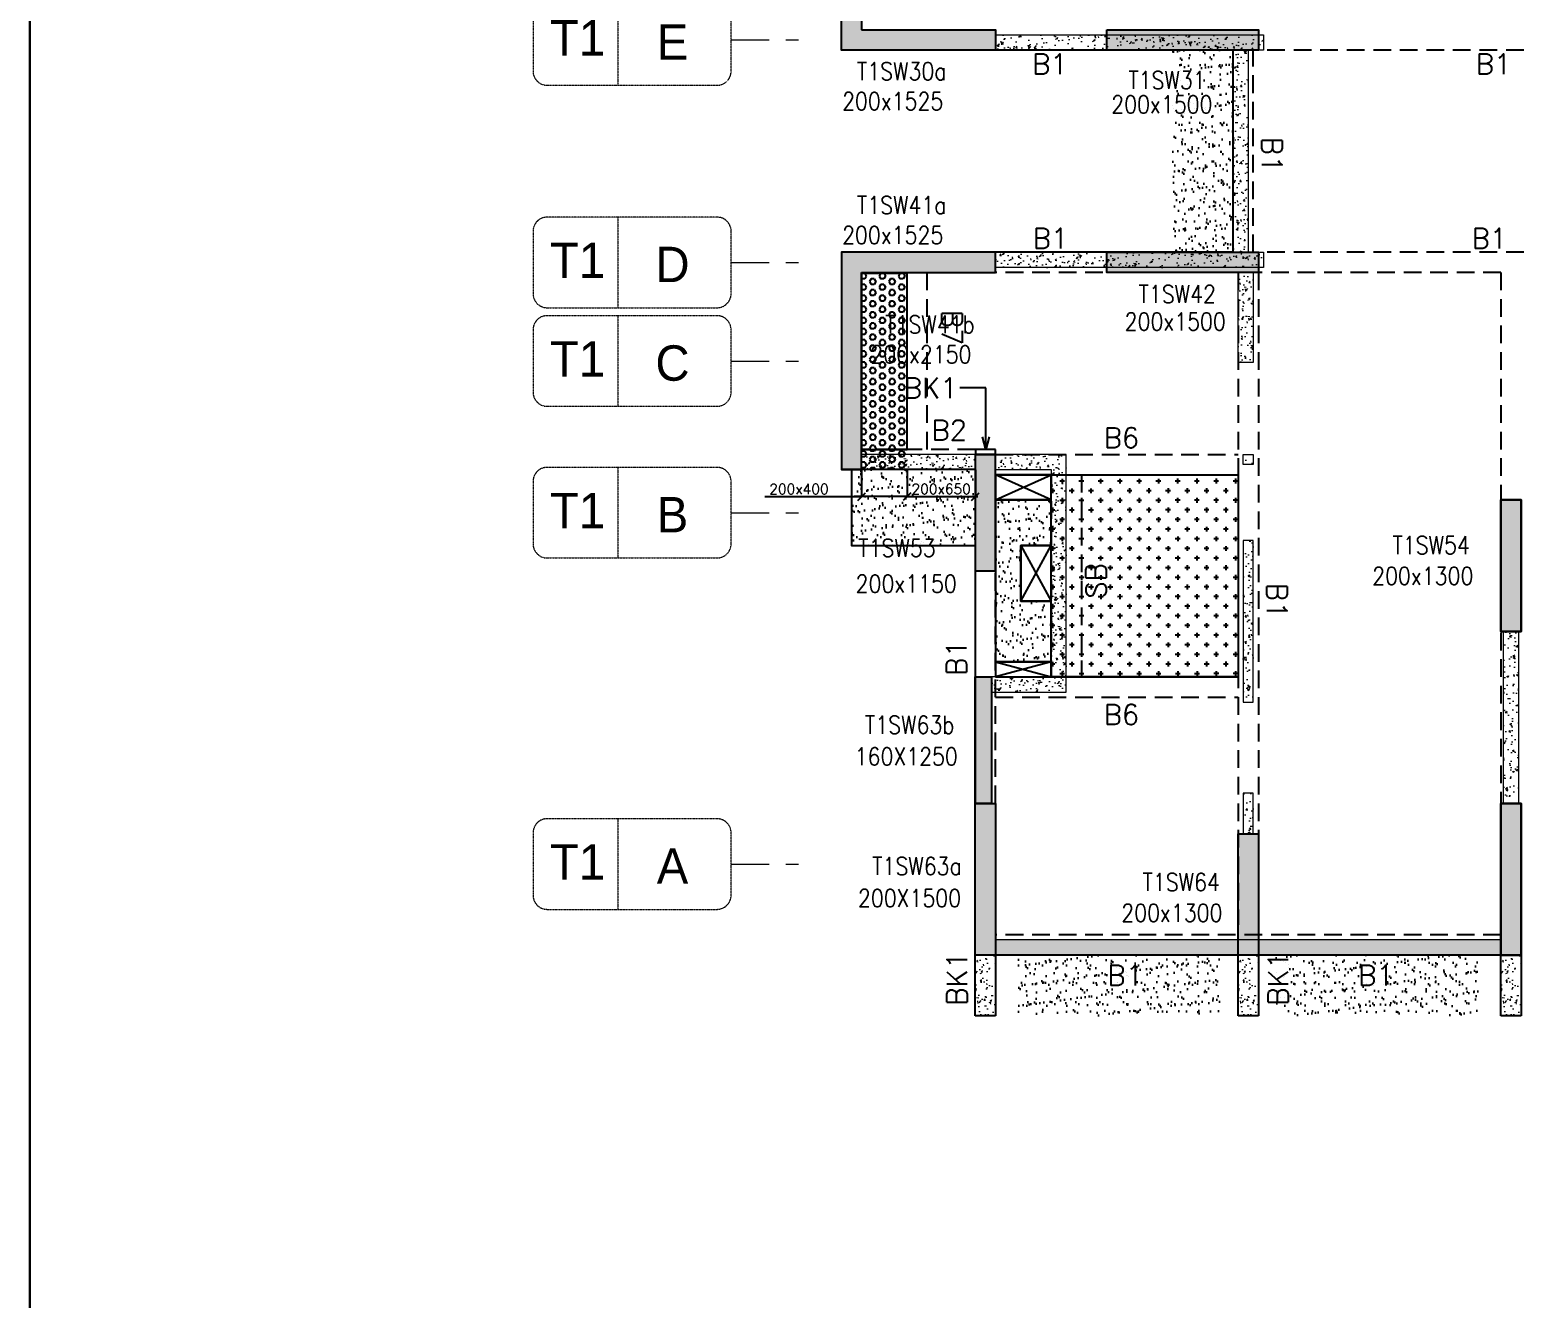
# Model space of a CAD drawing. Header units: millimetres. Extents: x 1078357 to 2594950, y -4969473 to -4636555.
# Drawn here: x 1687296 to 1702050, y -4677485 to -4664931 of the extents above; entities that cross this region are included whole.
import ezdxf
from ezdxf.enums import TextEntityAlignment as Align

# ---------------------------------------------------------------- set-up
doc = ezdxf.new("R2010")
doc.units = ezdxf.units.MM
doc.header["$PDMODE"] = 35
for name, pattern in [('CENTER', [2, 1.25, -0.25, 0.25, -0.25]), ('CONTINOUS', [0]), ('DGN STYLE 7', [8.34, 3.75, -1.67, 1.25, -1.67]), ('HIDDEN', [0.375, 0.25, -0.125]), ('New Retail block$0$CONTINOUS', [0])]:
    doc.linetypes.add(name, pattern=pattern)
doc.layers.get('0').update_dxf_attribs({"lineweight": 0})
doc.layers.get('Defpoints').update_dxf_attribs({"lineweight": 0})
for name, color, linetype, lineweight in [('A-_ANOTDIMA_D-', 6, 'Continuous', 13), ('A-_ANOTGRID_E-', 8, 'DGN STYLE 7', 13), ('Boundary', 40, 'Continuous', 30), ('COL. NO.', 30, 'Continuous', 25), ('COL. SIZE', 7, 'Continuous', 25), ('DIM', 9, 'Continuous', 25), ('GRID LINE', 8, 'Continuous', 0), ('HATCH', 8, 'Continuous', 30), ('S-NON STR RCC WALL', 8, 'Continuous', 0)]:
    doc.layers.add(name, color=color, linetype=linetype, lineweight=lineweight)
for name, color, linetype in [('B-200x325', 201, 'HIDDEN'), ('B-200x375', 41, 'HIDDEN'), ('B-200x400', 44, 'HIDDEN'), ('B-200x650', 241, 'HIDDEN'), ('B-300xSLAB THK.', 151, 'Continuous'), ('BK1-200x650', 241, 'HIDDEN'), ('DC BEAM NO.', 7, 'Continuous'), ('DROP SLAB', 8, 'Continuous'), ('S-COLUMN_SHEAR WALL', 1, 'Continuous'), ('S-PROJECTION', 54, 'New Retail block$0$CONTINOUS'), ('SLAB FOLD', 8, 'Continuous')]:
    doc.layers.add(name, color=color, linetype=linetype)
doc.styles.add('Roman', font='romans')
doc.styles.add('ROMANS', font='romans.shx', dxfattribs={"width": 0.85})
doc.styles.get("Standard").update_dxf_attribs({"font": 'Adani Regular.ttf', "height": 500})
doc.dimstyles.new('HARESH', dxfattribs={"dimtxt": 150, "dimasz": 75, "dimexe": 0, "dimexo": 0, "dimgap": 25, "dimtad": 1, "dimdec": 0, "dimdsep": 46, "dimtxsty": 'Roman', "dimblk": 'OBLIQUE', "dimcen": 225, "dimdle": 25, "dimclrd": 2, "dimclre": 2, "dimclrt": 7, "dimadec": 8, "dimazin": 1, "dimtfac": 1, "dimtdec": 0, "dimtmove": 0, "dimatfit": 0, "dimfxl": 1, "dimlwd": -1, "dimlwe": -1, "dimarcsym": 0})
pattern_1 = [(50, (-4642745.6, 23291591.78), (182.184669, -15.9390855), [19.05, -209.55]), (355, (-4642745.6, 23291591.78), (-35.2434214, 191.0568452), [15.24, -167.6405842]), (100.4514447, (-4642730.41, 23291590.45), (146.9412471, 175.1177519), [16.1900088, -178.0902446]), (46.1842, (-4642745.6, 23291642.58), (271.0790409, -42.042328), [28.575, -314.325]), (96.6355576, (-4642723, 23291639.08), (237.404134, 247.4261246), [24.2850231, -267.1356082]), (351.1841512, (-4642745.6, 23291642.58), (237.404134, 247.4261246), [22.859967, -251.459732]), (21, (-4642720.2, 23291629.88), (151.6143913, -102.2651982), [19.05, -209.55]), (326, (-4642720.2, 23291629.88), (61.8020283, 184.1879661), [15.24, -167.64]), (71.451445, (-4642707.56, 23291621.36), (213.4164193, 81.9227689), [16.1900088, -178.0899376]), (37.5, (-4642745.6, 23291591.78), (3.08860325, 84.55503887), [0, -165.608, 0, -170.18, 0, -168.275]), (7.5, (-4642745.6, 23291591.78), (66.8196625, 100.18057482), [0, -97.028, 0, -161.798, 0, -64.135]), (327.5, (-4642802.24, 23291591.78), (135.59059517, -5.728744), [0, -63.5, 0, -198.12, 0, -262.89]), (317.5, (-4642827.64, 23291591.78), (148.1291814, 25.42649103), [0, -82.55, 0, -131.572, 0, -186.69])]

# ---------------------------------------------------------------- blocks, each defined once
blk = doc.blocks.new('_Oblique')
at = {"color": 0, "linetype": 'ByBlock', "lineweight": -2}
blk.add_line((-0.5, -0.5), (0.5, 0.5), dxfattribs=at)
blk = doc.blocks.new('*D1392')
at = {"layer": 'Defpoints', "color": 0, "ltscale": 700, "transparency": 16777216}
for p in [(1695525, -4669281, 0), (1695975, -4669281, 0), (1695525, -4669547)]:
    blk.add_point(p, dxfattribs=at)
at = {"layer": 'DIM', "color": 2, "ltscale": 700, "transparency": 16777216}
for p, q in [((1695525, -4669281), (1695525, -4669547)), ((1695975, -4669281), (1695975, -4669547)), ((1694569, -4669547), (1695525, -4669547)), ((1695525, -4669547), (1695450, -4669547)), ((1695975, -4669547), (1695525, -4669547)), ((1695975, -4669547), (1695525, -4669547)), ((1695975, -4669547), (1696050, -4669547))]:
    blk.add_line(p, q, dxfattribs=at)
at = {"layer": 'DIM', "color": 2, "ltscale": 700, "transparency": 16777216, "xscale": 75, "yscale": 75, "zscale": 75}
blk.add_blockref('_Oblique', (1695525, -4669547), dxfattribs=at)
at = {"layer": 'DIM', "color": 2, "ltscale": 700, "transparency": 16777216, "xscale": 75, "yscale": 75, "zscale": 75, "rotation": 180}
blk.add_blockref('_Oblique', (1695975, -4669547), dxfattribs=at)
at = {"layer": 'DIM', "color": 7, "ltscale": 700, "transparency": 16777216, "insert": (1694905, -4669472), "char_height": 150, "attachment_point": 5, "style": 'Roman'}
blk.add_mtext('{\\H0.666667x;200x400}', dxfattribs=at)
blk = doc.blocks.new('*D1393')
at = {"layer": 'Defpoints', "color": 0, "ltscale": 700, "transparency": 16777216}
for p in [(1695975, -4669281), (1696650, -4669281, 0), (1696650, -4669547)]:
    blk.add_point(p, dxfattribs=at)
at = {"layer": 'DIM', "color": 2, "ltscale": 700, "transparency": 16777216}
for p, q in [((1695975, -4669281), (1695975, -4669547)), ((1696650, -4669281), (1696650, -4669547)), ((1695950, -4669547), (1696675, -4669547))]:
    blk.add_line(p, q, dxfattribs=at)
at = {"layer": 'DIM', "color": 2, "ltscale": 700, "transparency": 16777216, "xscale": 75, "yscale": 75, "zscale": 75, "rotation": 180}
blk.add_blockref('_Oblique', (1695975, -4669547), dxfattribs=at)
at = {"layer": 'DIM', "color": 2, "ltscale": 700, "transparency": 16777216, "xscale": 75, "yscale": 75, "zscale": 75}
blk.add_blockref('_Oblique', (1696650, -4669547), dxfattribs=at)
at = {"layer": 'DIM', "color": 7, "ltscale": 700, "transparency": 16777216, "insert": (1696312, -4669472), "char_height": 150, "attachment_point": 5, "style": 'Roman'}
blk.add_mtext('{\\H0.666667x;200x650}', dxfattribs=at)
blk = doc.blocks.new('G$CD63B60BD')
at = {"layer": 'COL. NO.', "linetype": 'Continuous', "style": 'ROMANS', "width": 0.85}
for s, p in [('T1SW30a', (-1171, 8653, -320)), ('T1SW31', (1514, 8565, -320)), ('T1SW41a', (-1171, 7329, -320)), ('T1SW42', (1615, 6449, -320)), ('T1SW41b', (-891, 6149, -320)), ('T1SW54', (4127, 3966, -320)), ('T1SW53', (-1158, 3938, -320)), ('T1SW63b', (-1092, 2189, 0)), ('T1SW63a', (-1020, 792, 0)), ('T1SW64', (1654, 634, -320))]:
    blk.add_text(s, height=175, dxfattribs=at).set_placement(p)
at = {"layer": 'COL. SIZE', "linetype": 'Continuous', "style": 'ROMANS', "width": 0.85}
for s, p in [('200x1525', (-1318, 8357, -320)), ('200x1500', (1345, 8325, -320)), ('200x1525', (-1318, 7033, -320)), ('200x1500', (1477, 6177, -320)), ('200x2150', (-1039, 5853, -320)), ('200x1300', (3926, 3661, -320)), ('200x1150', (-1184, 3585, -320)), ('160X1250', (-1193, 1876, 0)), ('200X1500', (-1161, 475, 0)), ('200x1300', (1444, 329, -320))]:
    blk.add_text(s, height=175, dxfattribs=at).set_placement(p)
blk = doc.blocks.new('Tower grid nomenclature-ex')
at = {"layer": 'A-_ANOTGRID_E-'}
blk.add_lwpolyline([(-1250, -600), (1750, -600, 0.414214), (2000, -350), (2000, 750, 0.414214), (1750, 1000), (-1250, 1000, 0.414214), (-1500, 750), (-1500, -350, 0.414214)], format="xyb", close=True, dxfattribs=at)
blk.add_lwpolyline([(0, 1000), (0, -600)], dxfattribs=at)
at = {"layer": 'A-_ANOTGRID_E-', "flags": 8}
for p in [(-1235, 400), (1788, 400)]:
    blk.add_attdef('GRID', text='', height=625, dxfattribs=at).set_placement(p, align=Align.MIDDLE_CENTER)
blk = doc.blocks.new('T1')
at = {"layer": 'GRID LINE', "linetype": 'DGN STYLE 7', "ltscale": 100, "elevation": 0}
for points in [[(37120, -40093), (37927, -40093)], [(37120, -42293), (37927, -42293)], [(37120, -43268), (37927, -43268)], [(37120, -44768), (37927, -44768)], [(37120, -48243), (37927, -48243)]]:
    blk.add_lwpolyline(points, dxfattribs=at)
at = {"layer": 'GRID LINE'}
ref = blk.add_blockref('Tower grid nomenclature-ex', (36000, -40205, 0), dxfattribs=dict(at, xscale=0.56, yscale=0.56, zscale=0.56))
ref.add_attrib('GRID', 'E', dxfattribs={"layer": 'A-_ANOTGRID_E-', "height": 350}).set_placement((36540, -40113, 0), align=Align.MIDDLE_CENTER)
ref.add_attrib('GRID', 'T1', dxfattribs={"layer": 'A-_ANOTGRID_E-', "height": 350}).set_placement((35601, -40072, 0), align=Align.MIDDLE_CENTER)
ref = blk.add_blockref('Tower grid nomenclature-ex', (36000, -42405, 0), dxfattribs=dict(at, xscale=0.56, yscale=0.56, zscale=0.56))
ref.add_attrib('GRID', 'D', dxfattribs={"layer": 'A-_ANOTGRID_E-', "height": 350}).set_placement((36540, -42313, 0), align=Align.MIDDLE_CENTER)
ref.add_attrib('GRID', 'T1', dxfattribs={"layer": 'A-_ANOTGRID_E-', "height": 350}).set_placement((35601, -42272, 0), align=Align.MIDDLE_CENTER)
ref = blk.add_blockref('Tower grid nomenclature-ex', (36000, -43380, 0), dxfattribs=dict(at, xscale=0.56, yscale=0.56, zscale=0.56))
ref.add_attrib('GRID', 'C', dxfattribs={"layer": 'A-_ANOTGRID_E-', "height": 350}).set_placement((36540, -43288, 0), align=Align.MIDDLE_CENTER)
ref.add_attrib('GRID', 'T1', dxfattribs={"layer": 'A-_ANOTGRID_E-', "height": 350}).set_placement((35601, -43247, 0), align=Align.MIDDLE_CENTER)
ref = blk.add_blockref('Tower grid nomenclature-ex', (36000, -44880, 0), dxfattribs=dict(at, xscale=0.56, yscale=0.56, zscale=0.56))
ref.add_attrib('GRID', 'B', dxfattribs={"layer": 'A-_ANOTGRID_E-', "height": 350}).set_placement((36540, -44788, 0), align=Align.MIDDLE_CENTER)
ref.add_attrib('GRID', 'T1', dxfattribs={"layer": 'A-_ANOTGRID_E-', "height": 350}).set_placement((35601, -44747, 0), align=Align.MIDDLE_CENTER)
ref = blk.add_blockref('Tower grid nomenclature-ex', (36000, -48355, 0), dxfattribs=dict(at, xscale=0.56, yscale=0.56, zscale=0.56))
ref.add_attrib('GRID', 'A', dxfattribs={"layer": 'A-_ANOTGRID_E-', "height": 350}).set_placement((36540, -48263, 0), align=Align.MIDDLE_CENTER)
ref.add_attrib('GRID', 'T1', dxfattribs={"layer": 'A-_ANOTGRID_E-', "height": 350}).set_placement((35601, -48222, 0), align=Align.MIDDLE_CENTER)

msp = doc.modelspace()

# ---------------------------------------------------------------- hatches: boundary and pattern name
at = {"layer": 'DROP SLAB'}
h = msp.add_hatch(dxfattribs=at)
h.set_pattern_fill('CROSS', color=8, scale=15, angle=0.03079)
h.set_pattern_definition([(180.03079016, (-12540014.24, 56219717.44), (-95.19879988, -95.30117261), [47.625, -142.875]), (270.03079016, (-12540038.06, 56219741.24), (95.30117261, -95.19879988), [47.625, -142.875])])
h.paths.add_polyline_path([(1697399.7, -4669330.8), (1699249.6, -4669330.8), (1699249.6, -4671330.6), (1697399.7, -4671330.6)])
at = {"layer": 'HATCH'}
h = msp.add_hatch(dxfattribs=at)
h.set_pattern_fill('AR-SAND', color=8, scale=3, angle=179.97015)
h.set_pattern_definition([(37.4701541, (-2218483.37, 14016158.5), (-4.72361136, 146.8264517), [0, -115.824, 0, -129.54, 0, -123.825]), (7.4701541, (-2218483.37, 14016158.5), (134.9689868, 214.9772528), [0, -62.484, 0, -104.394, 0, -40.005]), (327.4701541, (-2218577.1, 14016158.55), (237.2979035, 0.3075449), [0, -38.1, 0, -137.16, 0, -179.07]), (317.4701541, (-2218577.1, 14016158.55), (229.1017424, 66.759465), [0, -19.05, 0, -89.916, 0, -102.87])])
h.paths.add_polyline_path([(1699199.9, -4665130.9), (1698599.9, -4665130.9), (1698599.9, -4667130.9), (1699199.9, -4667130.9)])
h = msp.add_hatch(dxfattribs=at)
h.set_pattern_fill('AR-SAND', color=8, scale=3, angle=179.97015)
h.set_pattern_definition([(37.4701541, (-2228983.3, 14013408.58), (-4.72361136, 146.8264517), [0, -115.824, 0, -129.54, 0, -123.825]), (7.4701541, (-2228983.3, 14013408.58), (134.9689868, 214.9772528), [0, -62.484, 0, -104.394, 0, -40.005]), (327.4701541, (-2229077.02, 14013408.63), (237.2979035, 0.3075449), [0, -38.1, 0, -137.16, 0, -179.07]), (317.4701541, (-2229077.02, 14013408.63), (229.1017424, 66.759465), [0, -19.05, 0, -89.916, 0, -102.87])])
h.paths.add_polyline_path([(1696650, -4669280.8), (1695424.7, -4669280.8), (1695424.7, -4670030.8), (1696650, -4670030.8)])
h = msp.add_hatch(dxfattribs=at)
h.set_pattern_fill('AR-SAND', color=8, scale=3, angle=180.02985)
h.set_pattern_definition([(37.47015413, (-3324983.33, 18697427.78), (-4.72361136, 146.8264517), [0, -115.824, 0, -129.54, 0, -123.825]), (7.4701541, (-3324983.33, 18697427.78), (134.9689868, 214.9772528), [0, -62.484, 0, -104.394, 0, -40.005]), (327.4701541, (-3325077.06, 18697427.83), (237.2979035, 0.3075449), [0, -38.1, 0, -137.16, 0, -179.07]), (317.4701541, (-3325077.06, 18697427.83), (229.1017424, 66.759465), [0, -19.05, 0, -89.916, 0, -102.87])])
h.paths.add_polyline_path([(1696849.6, -4671180.8), (1697399.6, -4671180.8), (1697399.6, -4670580.8), (1697099.7, -4670580.8), (1697099.7, -4670030.8), (1697399.6, -4670030.9), (1697399.6, -4669580.8), (1696849.7, -4669580.8)])
h = msp.add_hatch(dxfattribs=at)
h.set_pattern_fill('AR-SAND', color=8, scale=3, angle=179.97015)
h.set_pattern_definition([(37.47015413, (-3318458.1, 18697427.77), (-4.72361136, 146.8264517), [0, -115.824, 0, -129.54, 0, -123.825]), (7.4701541, (-3318458.1, 18697427.77), (134.9689868, 214.9772528), [0, -62.484, 0, -104.394, 0, -40.005]), (327.4701541, (-3318551.83, 18697427.82), (237.2979035, 0.3075449), [0, -38.1, 0, -137.16, 0, -179.07]), (317.4701541, (-3318551.83, 18697427.82), (229.1017424, 66.759465), [0, -19.05, 0, -89.916, 0, -102.87])])
h.paths.add_polyline_path([(1699074.9, -4674080.9), (1697074.9, -4674080.9), (1697074.9, -4674680.9), (1699074.9, -4674680.9)])
h = msp.add_hatch(dxfattribs=at)
h.set_pattern_fill('AR-SAND', color=8, scale=3, angle=179.97015)
h.set_pattern_definition([(37.47015413, (-3321008.1, 18697427.77), (-4.72361136, 146.8264517), [0, -115.824, 0, -129.54, 0, -123.825]), (7.4701541, (-3321008.1, 18697427.77), (134.9689868, 214.9772528), [0, -62.484, 0, -104.394, 0, -40.005]), (327.4701541, (-3321101.83, 18697427.82), (237.2979035, 0.3075449), [0, -38.1, 0, -137.16, 0, -179.07]), (317.4701541, (-3321101.83, 18697427.82), (229.1017424, 66.759465), [0, -19.05, 0, -89.916, 0, -102.87])])
h.paths.add_polyline_path([(1701624.9, -4674080.9), (1699624.9, -4674080.9), (1699624.9, -4674680.9), (1701624.9, -4674680.9)])
at = {"layer": 'S-COLUMN_SHEAR WALL', "lineweight": 25, "extrusion": (1.00316e-06, 1.91639e-11, 1)}
h = msp.add_hatch(color=1, dxfattribs=at)
h.dxf.hatch_style = 1
h.paths.add_polyline_path([(1695524.7, -4664930.8), (1696849.7, -4664930.8), (1696849.7, -4665130.8), (1695324.7, -4665130.8), (1695324.7, -4662980.8), (1695524.7, -4662980.8)])
at = {"layer": 'S-COLUMN_SHEAR WALL', "lineweight": 25}
h = msp.add_hatch(color=1, dxfattribs=at)
h.dxf.hatch_style = 1
h.paths.add_polyline_path([(1697949.7, -4664930.8), (1699449.7, -4664930.8), (1699449.7, -4665130.8), (1697949.7, -4665130.8)])
at = {"layer": 'S-COLUMN_SHEAR WALL', "lineweight": 25, "extrusion": (1.00316e-06, -2.11765e-11, 1)}
h = msp.add_hatch(color=1, dxfattribs=at)
h.dxf.hatch_style = 1
h.paths.add_polyline_path([(1695524.7, -4667330.8), (1696849.7, -4667330.8), (1696849.7, -4667130.8), (1695324.7, -4667130.8), (1695324.7, -4669280.8), (1695524.7, -4669280.8)])
at = {"layer": 'S-COLUMN_SHEAR WALL', "lineweight": 25}
h = msp.add_hatch(color=1, dxfattribs=at)
h.dxf.hatch_style = 1
h.paths.add_polyline_path([(1697949.7, -4667130.8), (1699449.7, -4667130.8), (1699449.7, -4667330.8), (1697949.7, -4667330.8)])
at = {"layer": 'S-COLUMN_SHEAR WALL', "lineweight": 25, "extrusion": (1.00316e-06, -2.11765e-11, 1)}
h = msp.add_hatch(color=1, dxfattribs=at)
h.dxf.hatch_style = 1
h.paths.add_polyline_path([(1696849.7, -4669130.8), (1696649.7, -4669130.8), (1696649.7, -4670280.8), (1696849.7, -4670280.8)])
h = msp.add_hatch(color=1, dxfattribs=at)
h.dxf.hatch_style = 1
h.paths.add_polyline_path([(1702049.7, -4669580.8), (1701849.7, -4669580.8), (1701849.7, -4670880.8), (1702049.7, -4670880.8)])
at = {"layer": 'S-COLUMN_SHEAR WALL', "lineweight": 25, "extrusion": (-1.00316e-06, -1.91639e-11, 1)}
h = msp.add_hatch(color=1, dxfattribs=at)
h.dxf.hatch_style = 1
h.paths.add_polyline_path([(1701849.7, -4669580.8), (1702049.7, -4669580.8), (1702049.7, -4670880.8), (1701849.7, -4670880.8)])
at = {"layer": 'S-COLUMN_SHEAR WALL', "lineweight": 25, "extrusion": (1.00316e-06, -2.11765e-11, 1)}
h = msp.add_hatch(color=1, dxfattribs=at)
h.dxf.hatch_style = 1
h.paths.add_polyline_path([(1696809.7, -4672580.8), (1696649.7, -4672580.8), (1696649.7, -4671330.7), (1696809.7, -4671330.7)])
h = msp.add_hatch(color=1, dxfattribs=at)
h.dxf.hatch_style = 1
h.paths.add_polyline_path([(1696849.6, -4674080.8), (1696649.6, -4674080.8), (1696649.6, -4672580.8), (1696849.6, -4672580.8)])
at = {"layer": 'S-COLUMN_SHEAR WALL', "lineweight": 25, "extrusion": (-1.00316e-06, -1.91639e-11, 1)}
h = msp.add_hatch(color=1, dxfattribs=at)
h.dxf.hatch_style = 1
h.paths.add_polyline_path([(1701849.6, -4674080.8), (1702049.6, -4674080.8), (1702049.6, -4672580.8), (1701849.6, -4672580.8)])
at = {"layer": 'S-COLUMN_SHEAR WALL', "lineweight": 25, "extrusion": (1.00316e-06, -2.11765e-11, 1)}
h = msp.add_hatch(color=1, dxfattribs=at)
h.dxf.hatch_style = 1
h.paths.add_polyline_path([(1702049.6, -4674080.8), (1701849.6, -4674080.8), (1701849.6, -4672580.8), (1702049.6, -4672580.8)])
at = {"layer": 'S-COLUMN_SHEAR WALL', "lineweight": 25}
h = msp.add_hatch(color=1, dxfattribs=at)
h.dxf.hatch_style = 1
h.paths.add_polyline_path([(1699449.6, -4672880.8), (1699449.6, -4674080.8), (1699249.6, -4674080.8), (1699249.6, -4672880.8)])
at = {"layer": 'S-NON STR RCC WALL'}
h = msp.add_hatch(dxfattribs=at)
h.set_pattern_fill('AR-CONC', color=256, angle=180)
h.set_pattern_definition([(50, (-3552585.63, 18607572.59), (182.184669, -15.9390855), [19.05, -209.55]), (355, (-3552585.63, 18607572.59), (-35.2434214, 191.0568452), [15.24, -167.6405842]), (100.4514447, (-3552570.44, 18607571.26), (146.9412471, 175.1177519), [16.1900088, -178.0902446]), (46.1842, (-3552585.63, 18607623.39), (271.0790409, -42.042328), [28.575, -314.325]), (96.6355576, (-3552563.04, 18607619.89), (237.404134, 247.4261246), [24.285023, -267.135608]), (351.1841512, (-3552585.63, 18607623.4), (237.404134, 247.4261246), [22.859967, -251.459732]), (21, (-3552560.23, 18607610.69), (151.6143913, -102.2651982), [19.05, -209.55]), (326, (-3552560.23, 18607610.69), (61.8020283, 184.1879661), [15.24, -167.64]), (71.451445, (-3552547.6, 18607602.17), (213.4164193, 81.9227689), [16.1900088, -178.0899376]), (37.5, (-3552585.63, 18607572.59), (3.08860325, 84.55503887), [0, -165.608, 0, -170.18, 0, -168.275]), (7.5, (-3552585.63, 18607572.59), (66.8196625, 100.18057482), [0, -97.028, 0, -161.798, 0, -64.135]), (327.5, (-3552642.27, 18607572.59), (135.59059517, -5.728744), [0, -63.5, 0, -198.12, 0, -262.89]), (317.5, (-3552667.67, 18607572.59), (148.1291814, 25.42649103), [0, -82.55, 0, -131.572, 0, -186.69])])
h.paths.add_polyline_path([(1696849.9, -4665130.9), (1696849.9, -4664980.9), (1699499.9, -4664980.9), (1699499.9, -4665130.9), (1699349.9, -4665130.9), (1699349.9, -4667130.9), (1699499.9, -4667130.9), (1699499.9, -4667280.9), (1696849.9, -4667280.9), (1696849.9, -4667130.9), (1699199.9, -4667130.9), (1699199.9, -4665130.9)])
h = msp.add_hatch(dxfattribs=at)
h.set_pattern_fill('AR-CONC', color=256, angle=180)
h.set_pattern_definition([(50, (-5752285.08, 27972320.94), (182.184669, -15.93908554), [19.05, -209.55]), (355, (-5752285.08, 27972320.94), (-35.2434214, 191.0568452), [15.24, -167.6405842]), (100.4514447, (-5752269.9, 27972319.61), (146.9412471, 175.1177519), [16.1900088, -178.0902446]), (46.1842, (-5752285.08, 27972371.74), (271.0790409, -42.042328), [28.575, -314.325]), (96.6355576, (-5752262.5, 27972368.24), (237.404134, 247.4261246), [24.2850231, -267.1356082]), (351.1841512, (-5752285.08, 27972371.74), (237.404134, 247.4261246), [22.859967, -251.459732]), (21, (-5752259.68, 27972359.04), (151.6143913, -102.2651982), [19.05, -209.55]), (326, (-5752259.68, 27972359.04), (61.8020283, 184.1879661), [15.24, -167.64]), (71.451445, (-5752247.04, 27972350.52), (213.4164193, 81.9227689), [16.1900088, -178.0899376]), (37.5, (-5752285.08, 27972320.94), (3.08860325, 84.55503887), [0, -165.608, 0, -170.18, 0, -168.275]), (7.5, (-5752285.08, 27972320.94), (66.8196625, 100.18057482), [0, -97.028, 0, -161.798, 0, -64.135]), (327.5, (-5752341.72, 27972320.94), (135.59059517, -5.72874399), [0, -63.5, 0, -198.12, 0, -262.89]), (317.5, (-5752367.12, 27972320.94), (148.1291814, 25.42649103), [0, -82.55, 0, -131.572, 0, -186.69])])
h.paths.add_polyline_path([(1699249.9, -4667330.9), (1699399.8, -4667330.9), (1699399.8, -4668220.8), (1699249.9, -4668220.8)])
h = msp.add_hatch(dxfattribs=at)
h.set_pattern_fill('AR-CONC', color=256, angle=180)
h.set_pattern_definition(pattern_1)
h.paths.add_polyline_path([(1695524.9, -4669280.7), (1696649.9, -4669280.7), (1696649.9, -4669130.7), (1695524.9, -4669130.7)])
h = msp.add_hatch(dxfattribs=at)
h.set_pattern_fill('AR-CONC', color=256, angle=180)
h.set_pattern_definition(pattern_1)
h.paths.add_polyline_path([(1697549.9, -4671480.7), (1697549.9, -4669130.7), (1696849.9, -4669130.7), (1696849.9, -4669280.7), (1697399.9, -4669280.7), (1697399.9, -4671330.7), (1696799.9, -4671330.7), (1696799.9, -4671330.7), (1696809.9, -4671330.7), (1696809.9, -4671480.7)])
h = msp.add_hatch(dxfattribs=at)
h.set_pattern_fill('AR-CONC', color=256, angle=180)
h.set_pattern_definition([(50, (2796574.62, -9398072.23), (182.184669, -15.9390855), [19.05, -209.55]), (355, (2796574.62, -9398072.23), (-35.2434214, 191.056845), [15.24, -167.640584]), (100.4514447, (2796589.8, -9398073.56), (146.941247, 175.117752), [16.190009, -178.0902446]), (46.1842, (2796574.62, -9398021.43), (271.079041, -42.042328), [28.575, -314.325]), (96.6355576, (2796597.2, -9398024.93), (237.404134, 247.426125), [24.285023, -267.135608]), (351.184151, (2796574.62, -9398021.43), (237.404134, 247.426125), [22.859967, -251.459732]), (21, (2796600.02, -9398034.13), (151.6143913, -102.265198), [19.05, -209.55]), (326, (2796600.02, -9398034.13), (61.802028, 184.187966), [15.24, -167.64]), (71.451445, (2796612.66, -9398042.65), (213.416419, 81.922769), [16.190009, -178.0899376]), (37.5, (2796574.623, -9398072.23), (3.08860325, 84.5550389), [0, -165.608, 0, -170.18, 0, -168.275]), (7.5, (2796574.62, -9398072.23), (66.8196625, 100.1805748), [0, -97.028, 0, -161.798, 0, -64.135]), (327.5, (2796517.98, -9398072.23), (135.5905952, -5.728744), [0, -63.5, 0, -198.12, 0, -262.89]), (317.5, (2796492.58, -9398072.23), (148.1291814, 25.426491), [0, -82.55, 0, -131.572, 0, -186.69])])
h.paths.add_polyline_path([(1699299.9, -4669130.9), (1699399.9, -4669130.9), (1699399.9, -4669230.9), (1699299.9, -4669230.9)])
h = msp.add_hatch(dxfattribs=at)
h.set_pattern_fill('AR-CONC', color=256, angle=180)
h.set_pattern_definition([(50, (2796587.84, -9396707.56), (182.184669, -15.9390855), [19.05, -209.55]), (355, (2796587.84, -9396707.56), (-35.2434214, 191.056845), [15.24, -167.640584]), (100.4514447, (2796603.02, -9396708.9), (146.941247, 175.117752), [16.190009, -178.0902446]), (46.1842, (2796587.84, -9396656.76), (271.079041, -42.042328), [28.575, -314.325]), (96.6355576, (2796610.43, -9396660.27), (237.404134, 247.426125), [24.285023, -267.135608]), (351.184151, (2796587.84, -9396656.76), (237.404134, 247.426125), [22.859967, -251.459732]), (21, (2796613.24, -9396669.46), (151.6143913, -102.265198), [19.05, -209.55]), (326, (2796613.24, -9396669.46), (61.802028, 184.187966), [15.24, -167.64]), (71.451445, (2796625.87, -9396677.99), (213.416419, 81.922769), [16.190009, -178.0899376]), (37.5, (2796587.84, -9396707.564), (3.08860325, 84.5550389), [0, -165.608, 0, -170.18, 0, -168.275]), (7.5, (2796587.84, -9396707.56), (66.8196625, 100.1805748), [0, -97.028, 0, -161.798, 0, -64.135]), (327.5, (2796531.195, -9396707.564), (135.5905952, -5.728744), [0, -63.5, 0, -198.12, 0, -262.89]), (317.5, (2796505.8, -9396707.56), (148.1291814, 25.426491), [0, -82.55, 0, -131.572, 0, -186.69])])
h.paths.add_polyline_path([(1699299.9, -4671580.9), (1699399.9, -4671580.9), (1699399.9, -4669980.9), (1699299.9, -4669980.9)])
at = {"layer": 'S-NON STR RCC WALL', "ltscale": 700}
h = msp.add_hatch(dxfattribs=at)
h.set_pattern_fill('AR-CONC', color=256)
h.set_pattern_definition([(50, (568758.79, -36935.62), (182.184669, -15.9390855), [19.05, -209.55]), (355, (568758.79, -36935.62), (-35.2434214, 191.056845), [15.24, -167.640584]), (100.4514447, (568773.97, -36936.94), (146.941247, 175.117752), [16.190009, -178.0902446]), (46.1842, (568758.79, -36884.82), (271.079041, -42.042328), [28.575, -314.325]), (96.6355576, (568781.38, -36888.32), (237.404134, 247.426125), [24.285023, -267.135608]), (351.184151, (568758.79, -36884.82), (237.404134, 247.426125), [22.859967, -251.459732]), (21, (568784.19, -36897.52), (151.6143913, -102.265198), [19.05, -209.55]), (326, (568784.19, -36897.52), (61.802028, 184.187966), [15.24, -167.64]), (71.451445, (568796.82, -36906.04), (213.416419, 81.922769), [16.190009, -178.0899376]), (37.5, (568758.786, -36935.616), (3.08860325, 84.5550389), [0, -165.608, 0, -170.18, 0, -168.275]), (7.5, (568758.79, -36935.62), (66.8196625, 100.1805748), [0, -97.028, 0, -161.798, 0, -64.135]), (327.5, (568702.144, -36935.616), (135.5905952, -5.728744), [0, -63.5, 0, -198.12, 0, -262.89]), (317.5, (568676.74, -36935.62), (148.1291814, 25.426491), [0, -82.55, 0, -131.572, 0, -186.69])])
h.paths.add_polyline_path([(1701874.9, -4670880.8), (1702024.9, -4670880.8), (1702024.9, -4672580.8), (1701874.9, -4672580.8)])
at = {"layer": 'S-NON STR RCC WALL'}
h = msp.add_hatch(dxfattribs=at)
h.set_pattern_fill('AR-CONC', color=256, angle=180)
h.set_pattern_definition([(50, (1699363.12, -4712688.38), (182.18467, -15.9391), [19.05, -209.55]), (355, (1699363.12, -4712688.38), (-35.2434, 191.05685), [15.24, -167.6406]), (100.45144, (1699378.3, -4712689.7), (146.94125, 175.11775), [16.19, -178.09024]), (46.1842, (1699363.12, -4712637.58), (271.079, -42.0423), [28.575, -314.325]), (96.63556, (1699385.7, -4712641.08), (237.4041, 247.4261), [24.285, -267.1356]), (351.18415, (1699363.12, -4712637.58), (237.4041, 247.4261), [22.86, -251.4597]), (21, (1699388.52, -4712650.28), (151.6144, -102.2652), [19.05, -209.55]), (326, (1699388.52, -4712650.28), (61.802, 184.188), [15.24, -167.64]), (71.45144, (1699401.16, -4712658.8), (213.4164, 81.9228), [16.19, -178.0899]), (37.5, (1699363.12, -4712688.38), (3.0886, 84.55504), [0, -165.608, 0, -170.18, 0, -168.275]), (7.5, (1699363.12, -4712688.38), (66.81966, 100.18057), [0, -97.028, 0, -161.798, 0, -64.135]), (327.5, (1699306.48, -4712688.38), (135.5906, -5.72874), [0, -63.5, 0, -198.12, 0, -262.89]), (317.5, (1699281.08, -4712688.38), (148.12918, 25.4265), [0, -82.55, 0, -131.572, 0, -186.69])])
h.paths.add_polyline_path([(1699299.9, -4672881.1), (1699399.9, -4672881.1), (1699399.9, -4672480.9), (1699299.9, -4672480.9)])
h = msp.add_hatch(dxfattribs=at)
h.set_pattern_fill('AR-CONC', color=256, angle=180)
h.set_pattern_definition([(50, (-5739970.31, 27975610.97), (182.184669, -15.93908554), [19.05, -209.55]), (355, (-5739970.31, 27975610.97), (-35.2434214, 191.0568452), [15.24, -167.6405842]), (100.4514447, (-5739955.13, 27975609.64), (146.9412471, 175.1177519), [16.1900088, -178.0902446]), (46.1842, (-5739970.31, 27975661.77), (271.0790409, -42.042328), [28.575, -314.325]), (96.6355576, (-5739947.72, 27975658.27), (237.404134, 247.4261246), [24.2850231, -267.1356082]), (351.1841512, (-5739970.3, 27975661.77), (237.404134, 247.4261246), [22.859967, -251.459732]), (21, (-5739944.91, 27975649.07), (151.6143913, -102.2651982), [19.05, -209.55]), (326, (-5739944.91, 27975649.07), (61.8020283, 184.1879661), [15.24, -167.64]), (71.451445, (-5739932.28, 27975640.55), (213.4164193, 81.9227689), [16.1900088, -178.0899376]), (37.5, (-5739970.31, 27975610.97), (3.08860325, 84.55503887), [0, -165.608, 0, -170.18, 0, -168.275]), (7.5, (-5739970.31, 27975610.97), (66.8196625, 100.18057482), [0, -97.028, 0, -161.798, 0, -64.135]), (327.5, (-5740026.954, 27975610.97), (135.59059517, -5.72874399), [0, -63.5, 0, -198.12, 0, -262.89]), (317.5, (-5740052.35, 27975610.97), (148.1291814, 25.42649103), [0, -82.55, 0, -131.572, 0, -186.69])])
h.paths.add_polyline_path([(1696852.8, -4674080.7), (1701849.9, -4674080.7), (1701849.9, -4673930.7), (1696852.8, -4673930.7)])
h = msp.add_hatch(dxfattribs=at)
h.set_pattern_fill('AR-CONC', color=256, angle=180)
h.set_pattern_definition([(50, (-7933522.63, 37565026.48), (182.184669, -15.93908554), [19.05, -209.55]), (355, (-7933522.63, 37565026.48), (-35.2434214, 191.0568452), [15.24, -167.6405842]), (100.4514447, (-7933507.45, 37565025.16), (146.9412471, 175.1177519), [16.1900088, -178.0902446]), (46.1842, (-7933522.63, 37565077.28), (271.0790409, -42.0423279), [28.575, -314.325]), (96.6355576, (-7933500.04, 37565073.78), (237.404134, 247.4261246), [24.2850231, -267.1356082]), (351.1841512, (-7933522.63, 37565077.28), (237.404134, 247.4261246), [22.859967, -251.459732]), (21, (-7933497.23, 37565064.58), (151.61439127, -102.2651982), [19.05, -209.55]), (326, (-7933497.23, 37565064.58), (61.80202835, 184.1879661), [15.24, -167.64]), (71.451445, (-7933484.6, 37565056.06), (213.4164193, 81.9227689), [16.1900088, -178.0899376]), (37.5, (-7933522.63, 37565026.485), (3.08860325, 84.55503887), [0, -165.608, 0, -170.18, 0, -168.275]), (7.5, (-7933522.63, 37565026.485), (66.81966251, 100.18057482), [0, -97.028, 0, -161.798, 0, -64.135]), (327.5, (-7933579.27, 37565026.485), (135.59059517, -5.72874399), [0, -63.5, 0, -198.12, 0, -262.89]), (317.5, (-7933604.67, 37565026.48), (148.1291814, 25.42649103), [0, -82.55, 0, -131.572, 0, -186.69])])
h.paths.add_polyline_path([(1696849.6, -4674080.8), (1696649.6, -4674080.8), (1696649.6, -4674680.8), (1696849.6, -4674680.8), (1696849.6, -4674680.8), (1696849.6, -4674080.9)], is_closed=False)
h = msp.add_hatch(dxfattribs=at)
h.set_pattern_fill('AR-CONC', color=256, angle=180)
h.set_pattern_definition([(50, (-7930922.61, 37565026.48), (182.184669, -15.93908554), [19.05, -209.55]), (355, (-7930922.61, 37565026.48), (-35.2434214, 191.0568452), [15.24, -167.6405842]), (100.4514447, (-7930907.43, 37565025.16), (146.9412471, 175.1177519), [16.1900088, -178.0902446]), (46.1842, (-7930922.6, 37565077.28), (271.0790409, -42.0423279), [28.575, -314.325]), (96.6355576, (-7930900.02, 37565073.78), (237.404134, 247.4261246), [24.2850231, -267.1356082]), (351.1841512, (-7930922.6, 37565077.28), (237.404134, 247.4261246), [22.859967, -251.459732]), (21, (-7930897.21, 37565064.58), (151.61439127, -102.2651982), [19.05, -209.55]), (326, (-7930897.21, 37565064.58), (61.80202835, 184.1879661), [15.24, -167.64]), (71.451445, (-7930884.58, 37565056.06), (213.4164193, 81.9227689), [16.1900088, -178.0899376]), (37.5, (-7930922.61, 37565026.485), (3.08860325, 84.55503887), [0, -165.608, 0, -170.18, 0, -168.275]), (7.5, (-7930922.61, 37565026.485), (66.81966251, 100.18057482), [0, -97.028, 0, -161.798, 0, -64.135]), (327.5, (-7930979.25, 37565026.485), (135.59059517, -5.72874399), [0, -63.5, 0, -198.12, 0, -262.89]), (317.5, (-7931004.65, 37565026.48), (148.1291814, 25.42649103), [0, -82.55, 0, -131.572, 0, -186.69])])
h.paths.add_polyline_path([(1699449.6, -4674080.8), (1699249.6, -4674080.8), (1699249.6, -4674680.8), (1699449.6, -4674680.8), (1699449.6, -4674680.8), (1699449.6, -4674080.9)], is_closed=False)
h = msp.add_hatch(dxfattribs=at)
h.set_pattern_fill('AR-CONC', color=256, angle=180)
h.set_pattern_definition([(50, (-7928322.61, 37565026.48), (182.184669, -15.93908554), [19.05, -209.55]), (355, (-7928322.61, 37565026.48), (-35.2434214, 191.0568452), [15.24, -167.6405842]), (100.4514447, (-7928307.43, 37565025.16), (146.9412471, 175.1177519), [16.1900088, -178.0902446]), (46.1842, (-7928322.6, 37565077.28), (271.0790409, -42.0423279), [28.575, -314.325]), (96.6355576, (-7928300.02, 37565073.78), (237.404134, 247.4261246), [24.2850231, -267.1356082]), (351.1841512, (-7928322.6, 37565077.28), (237.404134, 247.4261246), [22.859967, -251.459732]), (21, (-7928297.21, 37565064.58), (151.61439127, -102.2651982), [19.05, -209.55]), (326, (-7928297.21, 37565064.58), (61.80202835, 184.1879661), [15.24, -167.64]), (71.451445, (-7928284.58, 37565056.06), (213.4164193, 81.9227689), [16.1900088, -178.0899376]), (37.5, (-7928322.61, 37565026.485), (3.08860325, 84.55503887), [0, -165.608, 0, -170.18, 0, -168.275]), (7.5, (-7928322.61, 37565026.485), (66.81966251, 100.18057482), [0, -97.028, 0, -161.798, 0, -64.135]), (327.5, (-7928379.25, 37565026.485), (135.59059517, -5.72874399), [0, -63.5, 0, -198.12, 0, -262.89]), (317.5, (-7928404.65, 37565026.48), (148.1291814, 25.42649103), [0, -82.55, 0, -131.572, 0, -186.69])])
h.paths.add_polyline_path([(1702049.6, -4674080.8), (1701849.6, -4674080.8), (1701849.6, -4674680.8), (1702049.6, -4674680.8), (1702049.6, -4674680.8), (1702049.6, -4674080.9)], is_closed=False)
at = {"layer": 'SLAB FOLD', "ltscale": 1000}
h = msp.add_hatch(dxfattribs=at)
h.set_pattern_fill('HEX', color=8, scale=10, angle=180)
h.set_pattern_definition([(180, (-495099.62, 4891862.54), (-7e-15, -54.99261315), [31.75, -63.5]), (300, (-495099.62, 4891862.54), (47.625, 27.49630658), [31.75, -63.5]), (240, (-495131.37, 4891862.54), (47.625, -27.49630658), [31.75, -63.5])])
h.paths.add_polyline_path([(1695974.8, -4667341.5), (1695524.8, -4667341.5), (1695524.8, -4669280.7), (1695974.8, -4669280.7)])

# ---------------------------------------------------------------- linework, layer by layer
at = {"layer": 'B-200x325', "ltscale": 700}
for p, q in [((1696849.8, -4669130.8, 0), (1699249.6, -4669130.8, 0)), ((1696849.6, -4671530.6, 0), (1699249.6, -4671530.6, 0))]:
    msp.add_line(p, q, dxfattribs=at)
at = {"layer": 'B-200x325', "linetype": 'Continuous', "ltscale": 700}
for p, q in [((1696849.8, -4669330.8, 0), (1699249.6, -4669330.8, 0)), ((1696849.6, -4671330.6, 0), (1699249.6, -4671330.6, 0))]:
    msp.add_line(p, q, dxfattribs=at)
at = {"layer": 'B-200x375', "linetype": 'Continuous', "ltscale": 700}
msp.add_line((1695974.8, -4669080.8, 0), (1695974.8, -4667341.5, 0), dxfattribs=at)
at = {"layer": 'B-200x375', "ltscale": 700}
msp.add_line((1696174.8, -4669080.8, 0), (1696174.8, -4667330.8, 0), dxfattribs=at)
at = {"layer": 'B-200x400', "linetype": 'HIDDEN', "ltscale": 500}
msp.add_line((1695974.8, -4669080.8, 0), (1695524.8, -4669080.8, 0), dxfattribs=at)
at = {"layer": 'B-200x400', "linetype": 'ByBlock', "ltscale": 500}
msp.add_line((1695974.8, -4669280.8, 0), (1695524.8, -4669280.8, 0), dxfattribs=at)
at = {"layer": 'B-200x650', "linetype": 'CONTINOUS', "ltscale": 700}
for p, q in [((1699199.9, -4665130.8, 0), (1696849.9, -4665130.8, 0)), ((1699199.9, -4667130.8, 0), (1699199.9, -4665130.8, 0)), ((1699199.9, -4667130.9, 0), (1696849.9, -4667130.9, 0)), ((1696649.9, -4669280.8, 0), (1695324.9, -4669280.8, 0)), ((1696649.6, -4669280.8, 0), (1695974.8, -4669280.8, 0)), ((1696649.9, -4672580.8, 0), (1696649.9, -4670280.8, 0)), ((1696649.6, -4674680.8, 0), (1696649.6, -4674080.8, 0)), ((1696849.6, -4674080.8, 0), (1696849.6, -4674680.8, 0)), ((1701849.9, -4674080.8, 0), (1696849.9, -4674080.8, 0)), ((1699249.6, -4674680.8, 0), (1699249.6, -4674080.8, 0)), ((1699449.6, -4674080.8, 0), (1699449.6, -4674680.8, 0)), ((1701849.6, -4674680.8, 0), (1701849.6, -4674080.8, 0)), ((1702049.6, -4674080.8, 0), (1702049.6, -4674680.8, 0)), ((1696849.6, -4674680.8, 0), (1696649.6, -4674680.8, 0)), ((1699449.6, -4674680.8, 0), (1699249.6, -4674680.8, 0)), ((1702049.6, -4674680.8, 0), (1701849.6, -4674680.8, 0))]:
    msp.add_line(p, q, dxfattribs=at)
at = {"layer": 'B-200x650', "linetype": 'HIDDEN', "ltscale": 700}
for p, q in [((1699399.9, -4667130.8, 0), (1699399.9, -4665130.8, 0)), ((1708374.7, -4665130.8, 0), (1699499.9, -4665130.8, 0)), ((1708374.7, -4667130.9, 0), (1699499.9, -4667130.9, 0)), ((1701849.9, -4667330.9, 0), (1696849.9, -4667330.9, 0)), ((1699249.9, -4667330.9, 0), (1699249.9, -4673780.8, 0)), ((1699449.9, -4667330.9, 0), (1699449.9, -4673780.8, 0)), ((1701849.9, -4667330.9, 0), (1701849.9, -4669580.8, 0)), ((1696649.9, -4669080.8, 0), (1695524.9, -4669080.8, 0)), ((1696649.6, -4669080.8, 0), (1695974.8, -4669080.8, 0)), ((1701849.9, -4669580.8, 0), (1701849.9, -4672580.8, 0)), ((1696849.9, -4672580.8, 0), (1696849.9, -4670280.8, 0)), ((1701849.9, -4673880.8, 0), (1696849.9, -4673880.8, 0))]:
    msp.add_line(p, q, dxfattribs=at)
at = {"layer": 'B-200x650', "ltscale": 700}
for p, q in [((1696649.6, -4670080.8, 0), (1696649.6, -4670080.8, 0)), ((1696649.9, -4670080.8, 0), (1696649.9, -4670080.8, 0)), ((1696649.6, -4670280.8, 0), (1696650.3, -4670280.8, 0)), ((1696649.9, -4670280.8, 0), (1696650.6, -4670280.8, 0))]:
    msp.add_line(p, q, dxfattribs=at)
at = {"layer": 'B-300xSLAB THK.', "linetype": 'HIDDEN', "ltscale": 700}
for p, q in [((1697399.5, -4669331.1, 0), (1697399.5, -4671330.9, 0)), ((1697699.5, -4669331.1, 0), (1697699.5, -4671330.9, 0))]:
    msp.add_line(p, q, dxfattribs=at)
at = {"layer": 'BK1-200x650', "linetype": 'Continuous', "ltscale": 700, "elevation": 0}
msp.add_lwpolyline([(1696849.9, -4669080.5), (1696649.9, -4669080.5), (1696649.9, -4669130.7), (1696849.9, -4669130.7)], close=True, dxfattribs=at)
at = {"layer": 'Boundary', "ltscale": 700, "elevation": 0}
msp.add_lwpolyline([(1687296.1, -4636994.1), (1793101.8, -4636994.1), (1793101.8, -4689279.6), (1687296.1, -4689279.6)], close=True, dxfattribs=at)
at = {"layer": 'DROP SLAB', "color": 3, "linetype": 'CONTINOUS', "ltscale": 500}
for p, q in [((1696849.7, -4669580.8, 0), (1697399.7, -4669330.8, 0)), ((1697399.6, -4669580.8, 0), (1696849.8, -4669330.8, 0)), ((1697099.7, -4670580.8, 0), (1697399.7, -4670030.8, 0)), ((1697099.7, -4670030.8, 0), (1697399.6, -4670580.8, 0)), ((1696849.6, -4671180.8, 0), (1697399.7, -4671330.6, 0)), ((1697399.6, -4671180.8, 0), (1696850.5, -4671330.6, 0))]:
    msp.add_line(p, q, dxfattribs=at)
at = {"layer": 'DROP SLAB', "color": 3, "linetype": 'CONTINOUS', "ltscale": 500, "elevation": 0}
for points in [[(1696849.8, -4669580.8), (1697399.6, -4669580.8), (1697399.6, -4669330.9), (1696849.8, -4669330.9)], [(1697399.7, -4669330.8), (1699249.6, -4669330.8), (1699249.6, -4671330.6), (1697399.7, -4671330.6)], [(1697099.7, -4670580.8), (1697399.6, -4670580.8), (1697399.6, -4670030.9), (1697099.7, -4670030.9)], [(1696849.6, -4671330.6), (1697399.7, -4671330.6), (1697399.7, -4671180.8), (1696849.6, -4671180.8)]]:
    msp.add_lwpolyline(points, close=True, dxfattribs=at)
at = {"layer": 'S-COLUMN_SHEAR WALL', "color": 1, "lineweight": 25, "extrusion": (1.00316e-06, 1.91639e-11, 1), "elevation": 1.7}
msp.add_lwpolyline([(1695524.7, -4664930.8), (1696849.7, -4664930.8), (1696849.7, -4665130.8), (1695324.7, -4665130.8), (1695324.7, -4662980.8), (1695524.7, -4662980.8), (1695524.7, -4664930.8)], dxfattribs=at)
at = {"layer": 'S-COLUMN_SHEAR WALL', "color": 1, "lineweight": 25, "elevation": 0}
for points in [[(1697949.7, -4664930.8), (1699449.7, -4664930.8), (1699449.7, -4665130.8), (1697949.7, -4665130.8)], [(1697949.7, -4667130.8), (1699449.7, -4667130.8), (1699449.7, -4667330.8), (1697949.7, -4667330.8)], [(1699249.6, -4672880.8), (1699449.6, -4672880.8), (1699449.6, -4674080.8), (1699249.6, -4674080.8)]]:
    msp.add_lwpolyline(points, close=True, dxfattribs=at)
at = {"layer": 'S-COLUMN_SHEAR WALL', "color": 1, "lineweight": 25, "extrusion": (1.00316e-06, -2.11765e-11, 1), "elevation": 1.7}
msp.add_lwpolyline([(1695524.7, -4667330.8), (1696849.7, -4667330.8), (1696849.7, -4667130.8), (1695324.7, -4667130.8), (1695324.7, -4669280.8), (1695524.7, -4669280.8), (1695524.7, -4667330.8)], dxfattribs=at)
for points in [[(1696849.7, -4669130.8), (1696649.7, -4669130.8), (1696649.7, -4670280.8), (1696849.7, -4670280.8)], [(1702049.7, -4669580.8), (1701849.7, -4669580.8), (1701849.7, -4670880.8), (1702049.7, -4670880.8)], [(1696809.7, -4672580.8), (1696649.7, -4672580.8), (1696649.7, -4671330.7), (1696809.7, -4671330.7)], [(1696849.6, -4674080.8), (1696649.6, -4674080.8), (1696649.6, -4672580.8), (1696849.6, -4672580.8)], [(1702049.6, -4674080.8), (1701849.6, -4674080.8), (1701849.6, -4672580.8), (1702049.6, -4672580.8)]]:
    msp.add_lwpolyline(points, close=True, dxfattribs=at)
at = {"layer": 'S-COLUMN_SHEAR WALL', "color": 1, "lineweight": 25, "extrusion": (-1.00316e-06, -1.91639e-11, 1), "elevation": -1.7}
for points in [[(1701849.7, -4669580.8), (1702049.7, -4669580.8), (1702049.7, -4670880.8), (1701849.7, -4670880.8)], [(1701849.6, -4674080.8), (1702049.6, -4674080.8), (1702049.6, -4672580.8), (1701849.6, -4672580.8)]]:
    msp.add_lwpolyline(points, close=True, dxfattribs=at)
at = {"layer": 'S-NON STR RCC WALL', "elevation": 0}
for points in [[(1696849.9, -4665130.9), (1696849.9, -4664980.9), (1699499.9, -4664980.9), (1699499.9, -4665130.9), (1699349.9, -4665130.9), (1699349.9, -4667130.9), (1699499.9, -4667130.9), (1699499.9, -4667280.9), (1696849.9, -4667280.9), (1696849.9, -4667130.9), (1699199.9, -4667130.9), (1699199.9, -4665130.9)], [(1695524.9, -4669280.7), (1696649.9, -4669280.7), (1696649.9, -4669130.7), (1695524.9, -4669130.7)], [(1697549.9, -4671480.7), (1697549.9, -4669130.7), (1696849.9, -4669130.7), (1696849.9, -4669280.7), (1697399.9, -4669280.7), (1697399.9, -4671330.7), (1696799.9, -4671330.7), (1696799.9, -4671330.7), (1696809.9, -4671330.7), (1696809.9, -4671480.7)], [(1699299.9, -4672881.1), (1699399.9, -4672881.1), (1699399.9, -4672480.9), (1699299.9, -4672480.9)], [(1696852.8, -4674080.7), (1701849.9, -4674080.7), (1701849.9, -4673930.7), (1696852.8, -4673930.7)]]:
    msp.add_lwpolyline(points, close=True, dxfattribs=at)
at = {"layer": 'S-NON STR RCC WALL', "ltscale": 700, "elevation": 0}
for points in [[(1699249.9, -4667330.9), (1699399.8, -4667330.9), (1699399.8, -4668220.8), (1699249.9, -4668220.8)], [(1699299.9, -4669130.9), (1699399.9, -4669130.9), (1699399.9, -4669230.9), (1699299.9, -4669230.9)], [(1699299.9, -4671580.9), (1699399.9, -4671580.9), (1699399.9, -4669980.9), (1699299.9, -4669980.9)], [(1701874.9, -4670880.8), (1702024.9, -4670880.8), (1702024.9, -4672580.8), (1701874.9, -4672580.8)]]:
    msp.add_lwpolyline(points, close=True, dxfattribs=at)
at = {"layer": 'S-PROJECTION', "elevation": 0}
msp.add_lwpolyline([(1696650, -4669280.8), (1695424.7, -4669280.8), (1695424.7, -4670030.8), (1696650, -4670030.8)], close=True, dxfattribs=at)
at = {"layer": 'SLAB FOLD', "color": 8, "ltscale": 1000, "elevation": 0}
msp.add_lwpolyline([(1695974.8, -4667341.5), (1695524.8, -4667341.5), (1695524.8, -4669080.8), (1695974.8, -4669080.8)], close=True, dxfattribs=at)
msp.add_lwpolyline([(1696849.6, -4671180.8), (1697399.6, -4671180.8), (1697399.6, -4670580.8), (1697099.7, -4670580.8), (1697099.7, -4670030.8), (1697399.6, -4670030.9), (1697399.6, -4669580.8), (1696849.7, -4669580.8), (1696849.6, -4671180.8)], dxfattribs=at)

# ---------------------------------------------------------------- block references
at = {"layer": 'A-_ANOTDIMA_D-', "color": 2, "linetype": 'CENTER', "ltscale": 700}
msp.add_blockref('T1', (1657114.1, -4624938.2, 0), dxfattribs=at)
at = {"layer": 'A-_ANOTDIMA_D-', "color": 2, "ltscale": 700}
msp.add_blockref('G$CD63B60BD', (1696650, -4674080.9, 0), dxfattribs=at)

# ---------------------------------------------------------------- texts
at = {"layer": 'B-200x325', "linetype": 'Continuous', "ltscale": 700, "style": 'ROMANS'}
for p in [(1697919.2, -4669065.6, -2.7), (1697919.2, -4671802.7, -2.7)]:
    msp.add_text('B6', height=200, rotation=0.00094, dxfattribs=at).set_placement(p)
at = {"layer": 'B-200x375', "linetype": 'Continuous', "ltscale": 700, "style": 'ROMANS'}
msp.add_text('B7', height=200, rotation=269.99906, dxfattribs=at).set_placement((1696319.2, -4667701.2, -2.7))
at = {"layer": 'B-200x650', "linetype": 'HIDDEN', "ltscale": 500, "style": 'ROMANS'}
for rotation, p in [(359.99906, (1697212.1, -4665368, -2.7)), (359.99906, (1701600.9, -4665368, -2.7)), (269.99906, (1699483.8, -4665990.3, -2.7)), (0.00094, (1697217.4, -4667093.6, -2.7)), (0.00094, (1701559, -4667093.6, -2.7)), (269.99906, (1699533.7, -4670402.1, -2.7)), (90.00094, (1696563.8, -4671318.6, -2.7)), (0.00094, (1697955.2, -4674381.1, -2.7)), (0.00094, (1700436.5, -4674381.1, -2.7))]:
    msp.add_text('B1', height=200, rotation=rotation, dxfattribs=at).set_placement(p)
at = {"layer": 'B-200x650', "linetype": 'CONTINOUS', "ltscale": 700, "style": 'ROMANS'}
for p in [(1696567.6, -4674580.5, 50), (1699745.3, -4674580.5, 50)]:
    msp.add_text('BK1', height=200, rotation=90, dxfattribs=at).set_placement(p)
at = {"layer": 'B-300xSLAB THK.', "linetype": 'Continuous', "ltscale": 700, "style": 'ROMANS'}
msp.add_text('SB', height=200, rotation=90.00094, dxfattribs=at).set_placement((1697944.2, -4670555.2, -2.7))
at = {"layer": 'BK1-200x650', "linetype": 'Continuous', "ltscale": 700, "style": 'ROMANS'}
msp.add_text('BK1', height=200, rotation=0.00094, dxfattribs=at).set_placement((1695942.2, -4668573, -2.7))
at = {"layer": 'DC BEAM NO.', "linetype": 'Continuous', "ltscale": 500, "style": 'ROMANS'}
msp.add_text('B2', height=200, dxfattribs=at).set_placement((1696216, -4668990.3, -2.7))

# ---------------------------------------------------------------- dimensions: what is measured, and where the dimension line sits
at = {"layer": 'DIM', "ltscale": 700}
dim = msp.add_linear_dim(base=(1695524.8, -4669546.9, 0), p1=(1695974.8, -4669280.8, 0), p2=(1695524.8, -4669280.8, 0), text='{\\H0.666667x;200x400}', dimstyle='HARESH', override={"dimtxsty": 'Roman', "dimtmove": 1}, dxfattribs=at)
dim.commit()
dim.dimension.update_dxf_attribs({"geometry": '*D1392', "text_midpoint": (1694905.5, -4669525.2, 0), "dimtype": 160})
dim = msp.add_linear_dim(base=(1696649.8, -4669546.9, 0), p1=(1695974.8, -4669280.8, 0), p2=(1696649.8, -4669280.8, 0), text='{\\H0.666667x;200x650}', dimstyle='HARESH', override={"dimtxsty": 'Roman', "dimtmove": 1}, dxfattribs=at)
dim.commit()
dim.dimension.update_dxf_attribs({"geometry": '*D1393', "text_midpoint": (1696312.3, -4669471.9, 0)})

# ---------------------------------------------------------------- leaders
at = {"layer": 'BK1-200x650', "linetype": 'Continuous', "ltscale": 700}
msp.add_leader([(1696754.7, -4669080.5, 0), (1696754.7, -4668470.7, 0), (1696495.8, -4668470.7, 0)], dimstyle='HARESH', override={"dimasz": 125, "dimgap": 25, "dimtad": 0, "dimldrblk": 'Open30'}, dxfattribs=at)

doc.saveas('drawing.dxf')
